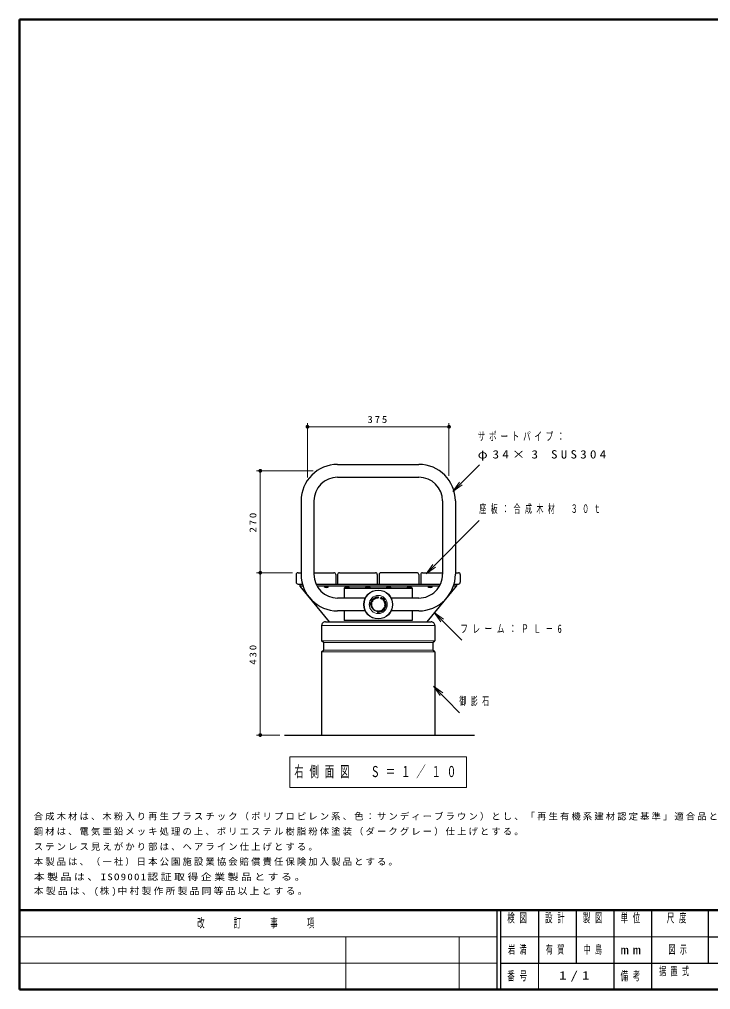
# Model space of a CAD drawing. Units: millimetres on the paper, scale 1:10. Extents: x -365 to 0, y 0 to 257.
# Drawn here: x -365 to -181.9, y 0 to 257 of the extents above; entities that cross this region are included whole.
import ezdxf

# ---------------------------------------------------------------- set-up
doc = ezdxf.new("R2010")
doc.units = ezdxf.units.MM
doc.layers.add('1_10', color=7, linetype='Continuous', lineweight=13)
doc.layers.add('NAKAMURA図枠', color=7, linetype='Continuous', lineweight=13)
doc.layers.add('99', color=7, linetype='Continuous')
doc.layers.add('CLASS1', color=7, linetype='Continuous')
doc.styles.add('ＭＳ ゴシック', font='')
doc.styles.get('ＭＳ ゴシック').set_extended_font_data('MS Gothic')

# ---------------------------------------------------------------- blocks, each defined once
blk = doc.blocks.new('filled_dot')
at = {"color": 0, "linetype": 'Continuous', "lineweight": -2, "const_width": 1.25}
blk.add_lwpolyline([(-0.625, 0, 1), (0.625, 0, 1)], format="xyb", close=True, dxfattribs=at)
blk = doc.blocks.new('open_arrow')
at = {"color": 0, "linetype": 'Continuous', "lineweight": -2}
blk.add_lwpolyline([(7.5, 1.25), (0, 0), (7.5, -1.25)], dxfattribs=at)

msp = doc.modelspace()

# ---------------------------------------------------------------- linework, layer by layer
at = {"layer": '1_10'}
for p, q in [((-288.683, 135.658), (-288.683, 150.089)), ((-288.683, 149.089), (-251.183, 149.089)), ((-251.183, 136.073), (-251.183, 150.089)), ((-250.133, 131.975), (-243.12, 138.988)), ((-287.183, 137.429), (-302.183, 137.429)), ((-301.183, 110.429), (-301.183, 137.429)), ((-257.266, 110.097), (-243.146, 124.235)), ((-292.683, 110.429), (-302.183, 110.429)), ((-301.183, 67.429), (-301.183, 110.429)), ((-260.933, 106.229), (-278.933, 106.229)), ((-271.893, 102.779), (-271.867, 102.833)), ((-271.867, 102.833), (-271.703, 102.756)), ((-271.791, 102.997), (-271.755, 103.074)), ((-271.703, 102.756), (-271.791, 102.997)), ((-271.676, 102.858), (-271.755, 103.074)), ((-271.676, 102.858), (-271.391, 102.908)), ((-271.655, 102.8), (-271.422, 102.842)), ((-271.626, 102.72), (-271.655, 102.8)), ((-271.596, 103.294), (-271.558, 103.344)), ((-271.366, 102.936), (-271.596, 103.294)), ((-271.558, 103.344), (-271.151, 103.218)), ((-271.425, 103.139), (-271.506, 103.265)), ((-271.506, 103.265), (-271.362, 103.221)), ((-271.425, 103.139), (-271.362, 103.221)), ((-271.422, 102.842), (-271.391, 102.908)), ((-271.395, 103.092), (-271.309, 103.204)), ((-271.327, 102.987), (-271.395, 103.092)), ((-271.366, 102.936), (-271.327, 102.987)), ((-271.364, 103.555), (-271.302, 103.605)), ((-271.364, 103.555), (-271.111, 103.245)), ((-271.309, 103.204), (-271.19, 103.167)), ((-271.302, 103.605), (-271.02, 103.437)), ((-271.24, 103.499), (-271.064, 103.283)), ((-271.24, 103.499), (-270.986, 103.347)), ((-271.19, 103.167), (-271.151, 103.218)), ((-271.128, 103.747), (-271.066, 103.798)), ((-271.02, 103.437), (-271.128, 103.747)), ((-271.111, 103.245), (-271.064, 103.283)), ((-271.066, 103.798), (-270.813, 103.488)), ((-271.036, 103.666), (-270.86, 103.45)), ((-270.938, 103.386), (-271.036, 103.666)), ((-270.986, 103.347), (-270.938, 103.386)), ((-270.948, 103.855), (-270.893, 103.881)), ((-270.948, 103.855), (-270.846, 103.638)), ((-270.893, 103.881), (-270.791, 103.664)), ((-270.86, 103.45), (-270.813, 103.488)), ((-270.712, 103.966), (-270.658, 103.991)), ((-270.712, 103.966), (-270.61, 103.749)), ((-270.658, 103.991), (-270.556, 103.774)), ((-270.34, 104.073), (-270.542, 104.026)), ((-270.542, 104.026), (-270.451, 103.636)), ((-270.346, 104.01), (-270.47, 103.981)), ((-270.47, 103.981), (-270.442, 103.86)), ((-270.393, 103.65), (-270.451, 103.636)), ((-270.442, 103.86), (-270.317, 103.89)), ((-270.431, 103.814), (-270.316, 103.841)), ((-270.431, 103.814), (-270.393, 103.65)), ((-270.246, 103.803), (-270.206, 103.694)), ((-270.206, 103.694), (-270.147, 103.708)), ((-270.196, 103.841), (-270.147, 103.708)), ((-270.105, 103.708), (-269.968, 104.112)), ((-270.105, 103.708), (-270.041, 103.71)), ((-270.041, 103.71), (-270.001, 103.828)), ((-270.001, 103.828), (-269.86, 103.831)), ((-269.983, 103.881), (-269.935, 104.023)), ((-269.983, 103.881), (-269.88, 103.883)), ((-269.968, 104.112), (-269.905, 104.113)), ((-269.935, 104.023), (-269.88, 103.883)), ((-269.905, 104.113), (-269.751, 103.716)), ((-269.86, 103.831), (-269.815, 103.715)), ((-269.815, 103.715), (-269.751, 103.716)), ((-269.211, 103.988), (-269.372, 103.622)), ((-269.372, 103.622), (-269.317, 103.598)), ((-269.205, 103.853), (-269.317, 103.598)), ((-269.205, 103.853), (-269.224, 103.557)), ((-269.224, 103.557), (-269.168, 103.533)), ((-269.211, 103.988), (-269.138, 103.956)), ((-269.168, 103.533), (-268.963, 103.747)), ((-269.138, 103.956), (-269.159, 103.628)), ((-269.159, 103.628), (-268.932, 103.866)), ((-268.963, 103.747), (-269.075, 103.492)), ((-269.075, 103.492), (-269.02, 103.468)), ((-268.859, 103.834), (-269.02, 103.468)), ((-268.709, 103.724), (-268.962, 103.414)), ((-268.962, 103.414), (-268.915, 103.376)), ((-268.932, 103.866), (-268.859, 103.834)), ((-268.807, 103.509), (-268.915, 103.376)), ((-268.807, 103.509), (-268.664, 103.392)), ((-268.7, 103.639), (-268.769, 103.555)), ((-268.769, 103.555), (-268.626, 103.439)), ((-268.709, 103.724), (-268.492, 103.547)), ((-268.7, 103.639), (-268.53, 103.5)), ((-268.626, 103.439), (-268.664, 103.392)), ((-268.492, 103.547), (-268.53, 103.5)), ((-268.505, 103.033), (-268.529, 102.99)), ((-268.529, 102.99), (-268.505, 102.963)), ((-268.336, 103.111), (-268.505, 102.963)), ((-268.493, 103.209), (-268.453, 103.244)), ((-268.493, 103.209), (-268.408, 103.112)), ((-268.404, 102.904), (-268.456, 102.875)), ((-268.456, 102.875), (-268.427, 102.823)), ((-268.453, 103.244), (-268.336, 103.111)), ((-268.375, 102.852), (-268.427, 102.823)), ((-268.404, 102.904), (-268.375, 102.852)), ((-268.34, 103.2), (-268.295, 103.149)), ((-272.035, 102.18), (-271.635, 102.184)), ((-272.034, 102.12), (-272.035, 102.18)), ((-272.034, 102.12), (-271.741, 102.123)), ((-271.741, 102.123), (-272.032, 101.92)), ((-272.032, 101.86), (-272.032, 101.92)), ((-272.032, 101.86), (-271.632, 101.864)), ((-271.988, 102.443), (-271.976, 102.504)), ((-271.625, 102.22), (-271.988, 102.443)), ((-271.976, 102.504), (-271.555, 102.567)), ((-271.926, 101.921), (-271.634, 102.124)), ((-271.926, 101.921), (-271.632, 101.924)), ((-271.895, 102.456), (-271.746, 102.478)), ((-271.766, 102.377), (-271.895, 102.456)), ((-271.893, 102.779), (-271.53, 102.609)), ((-271.859, 101.311), (-271.656, 101.708)), ((-271.859, 101.311), (-271.718, 101.362)), ((-271.766, 102.377), (-271.746, 102.478)), ((-271.719, 102.348), (-271.691, 102.486)), ((-271.613, 102.283), (-271.719, 102.348)), ((-271.691, 102.486), (-271.568, 102.505)), ((-271.634, 102.124), (-271.635, 102.184)), ((-271.632, 101.864), (-271.632, 101.924)), ((-271.626, 102.72), (-271.505, 102.664)), ((-271.625, 102.22), (-271.613, 102.283)), ((-271.568, 102.505), (-271.555, 102.567)), ((-271.53, 102.609), (-271.505, 102.664)), ((-270.237, 100.288), (-270.263, 100.141)), ((-270.045, 100.311), (-270.105, 100.31)), ((-270.101, 99.91), (-270.105, 100.31)), ((-269.842, 100.019), (-270.045, 100.311)), ((-269.842, 100.019), (-269.845, 100.313)), ((-269.785, 100.313), (-269.845, 100.313)), ((-269.781, 99.913), (-269.785, 100.313)), ((-269.297, 100.43), (-269.355, 100.412)), ((-269.235, 100.03), (-269.355, 100.412)), ((-269.178, 100.048), (-269.297, 100.43)), ((-269.116, 100.521), (-269.169, 100.492)), ((-269.006, 100.194), (-269.169, 100.492)), ((-268.954, 100.222), (-269.116, 100.521)), ((-268.811, 100.232), (-269.092, 100.079)), ((-268.968, 100.604), (-269.017, 100.563)), ((-268.649, 100.348), (-269.017, 100.563)), ((-268.86, 100.541), (-268.968, 100.604)), ((-268.839, 100.285), (-268.954, 100.222)), ((-268.752, 100.631), (-268.86, 100.541)), ((-268.811, 100.232), (-268.839, 100.285)), ((-268.733, 100.578), (-268.812, 100.513)), ((-268.682, 100.437), (-268.812, 100.513)), ((-268.745, 100.789), (-268.794, 100.748)), ((-268.794, 100.748), (-268.751, 100.631)), ((-268.744, 100.789), (-268.601, 100.388)), ((-268.733, 100.578), (-268.682, 100.437)), ((-268.676, 100.861), (-268.714, 100.814)), ((-268.593, 100.74), (-268.714, 100.814)), ((-268.577, 100.8), (-268.676, 100.861)), ((-268.601, 100.388), (-268.649, 100.348)), ((-268.557, 101.011), (-268.52, 101.058)), ((-268.425, 100.906), (-268.557, 101.011)), ((-268.207, 100.809), (-268.52, 101.058)), ((-268.425, 100.906), (-268.499, 100.814)), ((-268.388, 100.877), (-268.468, 100.776)), ((-268.291, 100.799), (-268.388, 100.877)), ((-268.37, 100.699), (-268.291, 100.799)), ((-268.336, 100.646), (-268.207, 100.809)), ((-268.257, 101.698), (-268.273, 101.64)), ((-268.13, 101.601), (-268.273, 101.64)), ((-267.871, 101.594), (-268.257, 101.698)), ((-268.242, 101.802), (-268.245, 101.742)), ((-268.104, 101.751), (-268.245, 101.742)), ((-268.126, 101.81), (-268.242, 101.802)), ((-268.231, 101.993), (-268.228, 102.053)), ((-268.064, 101.984), (-268.231, 101.993)), ((-267.829, 102.031), (-268.228, 102.053)), ((-268.179, 102.565), (-268.155, 102.505)), ((-268.13, 101.601), (-268.162, 101.482)), ((-268.072, 101.586), (-268.104, 101.466)), ((-267.944, 101.551), (-268.072, 101.586)), ((-268.064, 101.984), (-268.07, 101.866)), ((-268.051, 102.62), (-268.026, 102.56)), ((-268.016, 101.981), (-268.023, 101.854)), ((-267.892, 101.975), (-268.016, 101.981)), ((-267.944, 101.551), (-267.977, 101.432)), ((-267.871, 101.594), (-267.919, 101.416)), ((-267.899, 101.847), (-267.892, 101.975)), ((-267.84, 101.824), (-267.829, 102.031)), ((-270.041, 99.911), (-270.101, 99.91)), ((-270.044, 100.204), (-269.841, 99.913)), ((-270.041, 99.911), (-270.044, 100.204)), ((-269.781, 99.913), (-269.841, 99.913)), ((-269.178, 100.048), (-269.235, 100.03)), ((-269.006, 100.194), (-269.12, 100.131)), ((-269.092, 100.079), (-269.12, 100.131)), ((-255.109, 99.881), (-247.784, 92.556)), ((-284.933, 96.429), (-254.933, 96.429)), ((-284.933, 92.429), (-254.933, 92.429)), ((-284.433, 91.929), (-255.433, 91.929)), ((-284.933, 89.429), (-254.933, 89.429)), ((-284.433, 89.929), (-255.433, 89.929)), ((-255.286, 80.394), (-248.44, 73.303)), ((-296.025, 67.429), (-302.183, 67.429)), ((-293.333, 61.656), (-293.333, 53.522)), ((-246.533, 61.656), (-293.333, 61.656)), ((-246.533, 53.522), (-246.533, 61.656)), ((-293.333, 53.522), (-246.533, 53.522))]:
    msp.add_line(p, q, dxfattribs=at)
at = {"layer": '1_10', "lineweight": 25}
for p, q in [((-280.683, 139.129), (-259.183, 139.129)), ((-280.683, 135.729), (-259.183, 135.729)), ((-290.383, 129.429), (-290.383, 110.012)), ((-286.983, 129.429), (-286.983, 110.012)), ((-252.883, 129.429), (-252.883, 110.012)), ((-249.483, 129.429), (-249.483, 110.012)), ((-291.683, 109.929), (-291.683, 107.929)), ((-291.183, 110.429), (-290.383, 110.429)), ((-286.983, 110.429), (-281.683, 110.429)), ((-281.183, 109.929), (-281.183, 107.429)), ((-280.683, 109.929), (-280.683, 107.429)), ((-280.183, 110.429), (-270.683, 110.429)), ((-270.183, 109.929), (-270.183, 107.429)), ((-269.683, 109.929), (-269.683, 107.429)), ((-259.683, 110.429), (-269.183, 110.429)), ((-259.183, 109.929), (-259.183, 107.429)), ((-258.683, 109.929), (-258.683, 107.429)), ((-258.183, 110.429), (-252.883, 110.429)), ((-249.483, 110.429), (-248.683, 110.429)), ((-248.183, 109.929), (-248.183, 107.929)), ((-291.183, 107.429), (-290.033, 107.429)), ((-290.683, 107.429), (-290.683, 106.829)), ((-289.846, 106.829), (-290.683, 106.829)), ((-290.683, 106.829), (-282.933, 97.429)), ((-286.429, 107.429), (-253.437, 107.429)), ((-253.746, 106.829), (-286.12, 106.829)), ((-284.273, 106.829), (-284.273, 106.779)), ((-284.273, 106.829), (-283.093, 106.829)), ((-284.273, 106.779), (-283.093, 106.779)), ((-283.093, 106.829), (-283.093, 106.779)), ((-278.933, 106.438), (-260.933, 106.438)), ((-278.933, 106.438), (-278.933, 103.712)), ((-278.773, 106.829), (-278.773, 106.779)), ((-278.773, 106.829), (-277.593, 106.829)), ((-278.773, 106.779), (-277.593, 106.779)), ((-277.593, 106.829), (-277.593, 106.779)), ((-273.273, 106.829), (-273.273, 106.779)), ((-273.273, 106.829), (-272.093, 106.829)), ((-273.273, 106.779), (-272.093, 106.779)), ((-272.093, 106.829), (-272.093, 106.779)), ((-267.773, 106.829), (-267.773, 106.779)), ((-267.773, 106.829), (-266.593, 106.829)), ((-267.773, 106.779), (-266.593, 106.779)), ((-266.593, 106.829), (-266.593, 106.779)), ((-262.273, 106.829), (-262.273, 106.779)), ((-262.273, 106.829), (-261.093, 106.829)), ((-262.273, 106.779), (-261.093, 106.779)), ((-261.093, 106.829), (-261.093, 106.779)), ((-260.933, 106.438), (-260.933, 103.712)), ((-256.933, 97.429), (-249.183, 106.829)), ((-256.773, 106.829), (-256.773, 106.779)), ((-256.773, 106.829), (-255.593, 106.829)), ((-256.773, 106.779), (-255.593, 106.779)), ((-255.593, 106.829), (-255.593, 106.779)), ((-249.183, 106.829), (-250.02, 106.829)), ((-249.833, 107.429), (-248.683, 107.429)), ((-249.183, 107.429), (-249.183, 106.829)), ((-273.348, 103.712), (-280.683, 103.712)), ((-259.183, 103.712), (-266.518, 103.712)), ((-273.348, 100.312), (-280.683, 100.312)), ((-278.933, 100.312), (-278.933, 97.795)), ((-259.183, 100.312), (-266.518, 100.312)), ((-260.933, 100.312), (-260.933, 97.795)), ((-260.933, 97.795), (-278.933, 97.795)), ((-284.933, 96.429), (-284.933, 92.429)), ((-283.933, 97.429), (-255.933, 97.429)), ((-254.933, 96.429), (-254.933, 92.429)), ((-284.433, 91.929), (-284.933, 92.429)), ((-284.433, 91.929), (-284.433, 89.929)), ((-255.433, 91.929), (-254.933, 92.429)), ((-255.433, 91.929), (-255.433, 89.929)), ((-284.933, 89.429), (-284.433, 89.929)), ((-284.933, 89.429), (-284.933, 67.429)), ((-254.933, 89.429), (-255.433, 89.929)), ((-254.933, 89.429), (-254.933, 67.429)), ((-294.748, 67.429), (-244.413, 67.429))]:
    msp.add_line(p, q, dxfattribs=at)
for radius in [3.815, 3.8]:
    msp.add_circle((-269.933, 102.012), radius, dxfattribs=at)
at = {"layer": '1_10'}
for radius in [3.75, 2.4]:
    msp.add_circle((-269.933, 102.012), radius, dxfattribs=at)
at = {"layer": '1_10', "lineweight": 25}
for centre, radius, start, end in [((-280.683, 129.429), 9.7, 90, 180), ((-259.183, 129.429), 9.7, 0, 90), ((-280.683, 129.429), 6.3, 90, 180), ((-259.183, 129.429), 6.3, 0, 90), ((-291.183, 109.929), 0.5, 90, 180), ((-280.683, 110.012), 9.7, 180.00001, 270), ((-280.683, 110.012), 6.3, 180.00001, 270), ((-281.683, 109.929), 0.5, 0, 90), ((-280.183, 109.929), 0.5, 90, 180), ((-270.683, 109.929), 0.5, 0, 90), ((-269.183, 109.929), 0.5, 90, 180), ((-259.683, 109.929), 0.5, 360, 90), ((-259.183, 110.012), 9.7, 270, 0.00001), ((-259.183, 110.012), 6.3, 270, 0.00001), ((-258.183, 109.929), 0.5, 90, 180), ((-248.683, 109.929), 0.5, 0, 90), ((-291.183, 107.929), 0.5, 179.99999, 270), ((-283.683, 107.318), 0.799, 222.43594, 317.56406), ((-278.183, 107.318), 0.799, 222.43594, 317.56406), ((-272.683, 107.318), 0.799, 222.43594, 317.56406), ((-267.183, 107.318), 0.799, 222.43594, 317.56406), ((-261.683, 107.318), 0.799, 222.43594, 317.56406), ((-256.183, 107.318), 0.799, 222.43594, 317.56406), ((-248.683, 107.929), 0.5, 270, 0), ((-283.933, 96.429), 1, 89.99999, 180), ((-255.933, 96.429), 1, 360, 90.00001)]:
    msp.add_arc(centre, radius, start, end, dxfattribs=at)
at = {"layer": '1_10'}
for centre, radius, start, end in [((-270.701, 103.706), 0.16, 205.20003, 25.2), ((-270.701, 103.706), 0.1, 205.20003, 25.2), ((-270.331, 103.95), 0.062, 283.20001, 103.19998), ((-270.32, 103.965), 0.11, 310.63918, 100.57795), ((-270.303, 103.782), 0.06, 20.19999, 103.19998), ((-270.256, 103.819), 0.064, 20.19999, 82.73466), ((-269.933, 102.012), 1.9, 199.99996, 260.00009), ((-269.933, 102.012), 1.75, 190.00013, 260.0001), ((-268.56, 100.794), 0.064, 238.49999, 301.03466), ((-268.546, 100.852), 0.06, 238.49999, 321.49998), ((-268.419, 100.718), 0.11, 168.93918, 318.87795), ((-268.419, 100.738), 0.062, 141.50002, 321.49998), ((-268.04, 101.449), 0.126, 164.90001, 344.89999), ((-268.13, 101.87), 0.06, 273.89999, 356.89998), ((-268.04, 101.449), 0.066, 164.90001, 344.89999), ((-268.108, 101.815), 0.064, 273.89999, 336.43466), ((-267.949, 101.835), 0.11, 204.33918, 354.27795), ((-267.961, 101.85), 0.062, 176.90001, 356.89998)]:
    msp.add_arc(centre, radius, start, end, dxfattribs=at)
for centre, major_axis, ratio, start_param, end_param in [((-268.469, 103.225), (-0.15, -0.132), 0.93997, 1.9890368, 6.9812466), ((-268.469, 103.225), (-0.105, -0.092), 0.914308, 2.1902435, 7.6497092), ((-268.159, 102.695), (-0.185, -0.077), 0.939991, 1.9310986, 7.5004641), ((-268.159, 102.695), (-0.129, -0.054), 0.914298, 2.0984884, 7.3410438)]:
    msp.add_ellipse(centre, major_axis=major_axis, ratio=ratio, start_param=start_param, end_param=end_param, dxfattribs=at)
for centre, major_axis, ratio in [((-269.539, 100.152), (-0.047, 0.194), 0.93997), ((-269.539, 100.152), (-0.033, 0.136), 0.914256), ((-268.24, 101.148), (-0.181, 0.086), 0.939949), ((-268.24, 101.148), (-0.126, 0.06), 0.914292), ((-268.053, 102.291), (-0.197, -0.035), 0.939934), ((-268.053, 102.291), (-0.138, -0.025), 0.914287)]:
    msp.add_ellipse(centre, major_axis=major_axis, ratio=ratio, dxfattribs=at)
at = {"layer": 'NAKAMURA図枠', "lineweight": 50}
for p, q in [((-365, 257), (-365, 0)), ((0, 257), (-365, 257)), ((-365, 21), (0, 21)), ((-365, 0), (0, 0))]:
    msp.add_line(p, q, dxfattribs=at)
at = {"layer": 'NAKAMURA図枠', "lineweight": 25}
for p, q in [((-238.5, 21), (-238.5, 0)), ((-237.5, 21), (-237.5, 0)), ((-227.5, 21), (-227.5, 7)), ((-217.5, 21), (-217.5, 7)), ((-207.5, 21), (-207.5, 0)), ((-197.5, 21), (-197.5, 7)), ((-182.5, 21), (-182.5, 7)), ((-182.5, 14), (-70, 14)), ((-237.5, 7), (0, 7)), ((-197.5, 7), (-197.5, 0))]:
    msp.add_line(p, q, dxfattribs=at)
at = {"layer": 'NAKAMURA図枠'}
for p, q in [((-365, 14), (-238.5, 14)), ((-278.5, 14), (-278.5, 0)), ((-248.5, 14), (-248.5, 0)), ((-237.5, 14), (-182.5, 14)), ((-365, 7), (-238.5, 7)), ((-227.5, 7), (-227.5, 0))]:
    msp.add_line(p, q, dxfattribs=at)

# ---------------------------------------------------------------- block references
at = {"layer": '1_10', "xscale": 0.4, "yscale": 0.4}
msp.add_blockref('filled_dot', (-288.683, 149.089), dxfattribs=at)
for name, p, rotation in [('filled_dot', (-251.183, 149.089), 180), ('filled_dot', (-301.183, 137.429), 270), ('open_arrow', (-250.133, 131.975), 45), ('filled_dot', (-301.183, 110.429), 90), ('filled_dot', (-301.183, 110.429), 270), ('open_arrow', (-257.266, 110.097), 45), ('open_arrow', (-255.109, 99.881), 315), ('open_arrow', (-255.286, 80.394), 314), ('filled_dot', (-301.183, 67.429), 90)]:
    msp.add_blockref(name, p, dxfattribs=dict(at, rotation=rotation))

# ---------------------------------------------------------------- texts
at = {"layer": '1_10', "style": 'ＭＳ ゴシック'}
for s, insert, char_height, attachment_point in [('\\T1.33;\\W1.15;375', (-269.933, 150.089), 1.833, 8), ('\\T1.5;\\W0.65;サポートパイプ：', (-243.562, 146.488), 2.199, 4), ('\\T1.5;\\W1.15;φ34×3\\~SUS304', (-243.562, 141.488), 2.199, 4), ('\\T1.64;\\W0.6;座板：合成木材\u3000３０ｔ', (-243.17, 127.235), 2.199, 4), ('\\T1.61;\\W0.65;フレーム：ＰＬ－6', (-248.17, 95.556), 2.199, 4), ('\\T1.64;\\W0.6;御影石', (-248.458, 76.303), 2.199, 4), ('\\T1.64;\\W0.6;右側面図\u3000Ｓ＝１／１０', (-269.933, 57.589), 2.933, 5)]:
    msp.add_mtext(s, dxfattribs=dict(at, insert=insert, char_height=char_height, attachment_point=attachment_point))
at = {"layer": '1_10', "char_height": 1.833, "attachment_point": 8, "rotation": 90, "style": 'ＭＳ ゴシック'}
for s, insert in [('\\T1.33;\\W1.15;270', (-302.183, 123.929)), ('\\T1.33;\\W1.15;430', (-302.183, 88.929))]:
    msp.add_mtext(s, dxfattribs=dict(at, insert=insert))
at = {"layer": '99', "char_height": 2.199, "style": 'ＭＳ ゴシック'}
for s, insert, attachment_point in [('\\T1.64;\\W0.6;岩満', (-232.5, 10.5), 5), ('\\T1.64;\\W0.6;有賀', (-222.5, 10.5), 5), ('\\T1.64;\\W0.6;中島', (-212.5, 10.5), 5), ('\\T1.64;\\W0.6;図示', (-190, 10.5), 5), ('\\T1.64;\\W0.6;据置式', (-195.5, 6), 1), ('\\T1.5;\\W1.35;1/1', (-217.5, 3.5), 5)]:
    msp.add_mtext(s, dxfattribs=dict(at, insert=insert, attachment_point=attachment_point))
at = {"layer": 'CLASS1', "char_height": 1.76, "attachment_point": 7, "style": 'ＭＳ ゴシック'}
for s, insert in [('\\T1.23;合成木材は、木粉入り再生プラスチック（ポリプロピレン系、色：サンディーブラウン）とし、「再生有機系建材認定基準」適合品とする。', (-361.185, 44.779)), ('\\T1.23;鋼材は、電気亜鉛メッキ処理の上、ポリエステル樹脂粉体塗装（ダークグレー）仕上げとする。', (-361.185, 40.779)), ('\\T1.23;ステンレス見えがかり部は、ヘアライン仕上げとする。', (-361.185, 36.779)), ('\\T1.23;本製品は、（一社）日本公園施設業協会賠償責任保険加入製品とする。', (-361.185, 32.779)), ('\\T1.23;\\W1.2;本製品は、ISO9001認証取得企業製品とする。', (-361.185, 28.779)), ('\\T1.23;\\W1.05;本製品は、(株)中村製作所製品同等品以上とする。', (-361.185, 24.779))]:
    msp.add_mtext(s, dxfattribs=dict(at, insert=insert))
at = {"layer": 'NAKAMURA図枠', "char_height": 2.346, "style": 'ＭＳ ゴシック'}
for s, insert, attachment_point in [('\\T1.64;\\W0.6;改\u3000\u3000訂\u3000\u3000事\u3000\u3000項', (-301.75, 17.5), 5), ('\\T1.64;\\W0.6;検図', (-232.5, 20.167), 2), ('\\T1.64;\\W0.6;設計', (-222.5, 20.167), 2), ('\\T1.64;\\W0.6;製図', (-212.5, 20.167), 2), ('\\T1.64;\\W0.6;単位', (-202.5, 20.167), 2), ('\\T1.64;\\W0.6;尺度', (-190.25, 20.167), 2), ('\\T1.5;\\W1.35;mm', (-202.5, 10.5), 5), ('\\T1.64;\\W0.6;備考', (-202.5, 3.5), 5), ('\\T1.64;\\W0.6;番号', (-232.5, 3.5), 5)]:
    msp.add_mtext(s, dxfattribs=dict(at, insert=insert, attachment_point=attachment_point))

doc.saveas('drawing.dxf')
